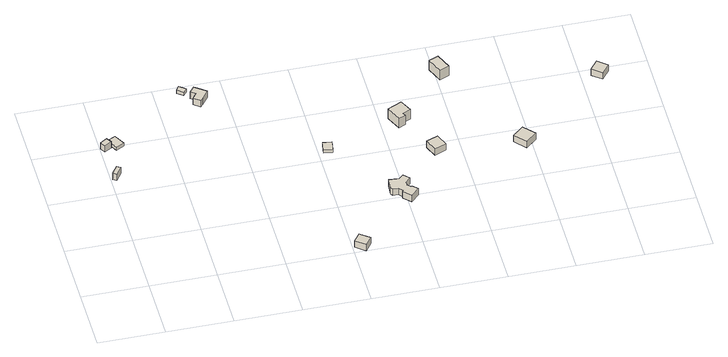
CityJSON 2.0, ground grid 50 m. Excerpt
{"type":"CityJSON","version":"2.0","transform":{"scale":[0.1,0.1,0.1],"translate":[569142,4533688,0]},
"CityObjects":{
"building1":{"type":"Building","geometry":[{"type":"MultiSurface","lod":"1","boundaries":[[[0,1,2,3]],[[0,3,4,5]],[[3,2,6,4]],[[2,1,7,6]],[[1,0,5,7]],[[5,4,6,7]]]}]},
"building2":{"type":"Building","geometry":[{"type":"MultiSurface","lod":"1","boundaries":[[[8,9,10,11]],[[8,11,12,13]],[[11,10,14,12]],[[10,9,15,14]],[[9,8,13,15]],[[13,12,14,15]]]}]},
"building3":{"type":"Building","geometry":[{"type":"MultiSurface","lod":"1","boundaries":[[[16,17,18,19]],[[16,19,20,21]],[[19,18,22,20]],[[18,17,23,22]],[[17,16,21,23]],[[21,20,22,23]]]}]},
"building4":{"type":"Building","geometry":[{"type":"MultiSurface","lod":"1","boundaries":[[[24,25,26,27,28,29]],[[24,29,30,31]],[[29,28,32,30]],[[28,27,33,32]],[[27,26,34,33]],[[26,25,35,34]],[[25,24,31,35]],[[31,30,32,33,34,35]]]}]},
"building5":{"type":"Building","geometry":[{"type":"MultiSurface","lod":"1","boundaries":[[[36,37,38,39,40,41,42,43,44]],[[36,44,45,46]],[[44,43,47,45]],[[43,42,48,47]],[[42,41,49,48]],[[41,40,50,49]],[[40,39,51,50]],[[39,38,52,51]],[[38,37,53,52]],[[37,36,46,53]],[[46,45,47,48,49,50,51,52,53]]]}]},
"building6":{"type":"Building","geometry":[{"type":"MultiSurface","lod":"1","boundaries":[[[54,55,56,57]],[[54,57,58,59]],[[57,56,60,58]],[[56,55,61,60]],[[55,54,59,61]],[[59,58,60,61]]]}]},
"building7":{"type":"Building","geometry":[{"type":"MultiSurface","lod":"1","boundaries":[[[62,63,64,65]],[[62,65,66,67]],[[65,64,68,66]],[[64,63,69,68]],[[63,62,67,69]],[[67,66,68,69]]]}]},
"building8":{"type":"Building","geometry":[{"type":"MultiSurface","lod":"1","boundaries":[[[70,71,72,73,74,75,76,77,78,79,80,81,82,83,84]],[[70,84,85,86]],[[84,83,87,85]],[[83,82,88,87]],[[82,81,89,88]],[[81,80,90,89]],[[80,79,91,90]],[[79,78,92,91]],[[78,77,93,92]],[[77,76,94,93]],[[76,75,95,94]],[[75,74,96,95]],[[74,73,97,96]],[[73,72,98,97]],[[72,71,99,98]],[[71,70,86,99]],[[86,85,87,88,89,90,91,92,93,94,95,96,97,98,99]]]}]},
"building9":{"type":"Building","geometry":[{"type":"MultiSurface","lod":"1","boundaries":[[[100,101,102,103,104,105]],[[100,105,106,107]],[[105,104,108,106]],[[104,103,109,108]],[[103,102,110,109]],[[102,101,111,110]],[[101,100,107,111]],[[107,106,108,109,110,111]]]}]},
"building10":{"type":"Building","geometry":[{"type":"MultiSurface","lod":"1","boundaries":[[[112,113,114,115]],[[112,115,116,117]],[[115,114,118,116]],[[114,113,119,118]],[[113,112,117,119]],[[117,116,118,119]]]}]},
"building11":{"type":"Building","geometry":[{"type":"MultiSurface","lod":"1","boundaries":[[[120,121,122,123]],[[120,123,124,125]],[[123,122,126,124]],[[122,121,127,126]],[[121,120,125,127]],[[125,124,126,127]]]}]},
"building12":{"type":"Building","geometry":[{"type":"MultiSurface","lod":"1","boundaries":[[[128,129,130,131]],[[128,131,132,133]],[[131,130,134,132]],[[130,129,135,134]],[[129,128,133,135]],[[133,132,134,135]]]}]},
"building13":{"type":"Building","geometry":[{"type":"MultiSurface","lod":"1","boundaries":[[[136,137,138,139]],[[136,139,140,141]],[[139,138,142,140]],[[138,137,143,142]],[[137,136,141,143]],[[141,140,142,143]]]}]}
},
"vertices":[
[57,1225,0],[83,1208,0],[40,1142,0],[13,1162,0],[13,1162,60],[57,1225,60],[40,1142,60],[83,1208,60],
[81,1488,0],[29,1456,0],[4,1495,0],[56,1527,0],[56,1527,60],[81,1488,60],[4,1495,60],[29,1456,60],
[111,1452,0],[67,1540,0],[127,1571,0],[173,1487,0],[173,1487,30],[111,1452,30],[127,1571,30],[67,1540,30],
[690,1980,0],[716,1960,0],[740,1942,0],[714,1908,0],[710,1911,0],[666,1945,0],[666,1945,30],[690,1980,30],[710,1911,30],[714,1908,30],[740,1942,30],[716,1960,30],
[871,1851,0],[816,1780,0],[802,1762,0],[752,1800,0],[765,1817,0],[784,1843,0],[749,1868,0],[785,1915,0],[809,1897,0],[809,1897,60],[871,1851,60],[785,1915,60],[749,1868,60],[784,1843,60],[765,1817,60],[752,1800,60],[802,1762,60],[816,1780,60],
[1635,68,0],[1585,3,0],[1512,60,0],[1561,124,0],[1561,124,60],[1635,68,60],[1512,60,60],[1585,3,60],
[1599,1074,0],[1534,1084,0],[1546,1162,0],[1611,1152,0],[1611,1152,30],[1599,1074,30],[1546,1162,30],[1534,1084,30],
[1908,531,0],[1892,548,0],[1899,636,0],[1978,630,0],[2010,662,0],[2053,619,0],[2014,579,0],[2014,552,0],[2040,527,0],[2046,532,0],[2085,494,0],[2023,432,0],[1965,489,0],[1975,499,0],[1946,528,0],[1946,528,60],[1908,531,60],[1975,499,60],[1965,489,60],[2023,432,60],[2085,494,60],[2046,532,60],[2040,527,60],[2014,552,60],[2014,579,60],[2053,619,60],[2010,662,60],[1978,630,60],[1899,636,60],[1892,548,60],
[2173,1385,0],[2218,1289,0],[2158,1262,0],[2169,1239,0],[2117,1216,0],[2063,1334,0],[2063,1334,90],[2173,1385,90],[2117,1216,90],[2169,1239,90],[2158,1262,90],[2218,1289,90],
[2387,910,0],[2296,874,0],[2258,970,0],[2348,1006,0],[2348,1006,60],[2387,910,60],[2258,970,60],[2296,874,60],
[2518,1645,0],[2468,1766,0],[2541,1795,0],[2591,1674,0],[2591,1674,90],[2518,1645,90],[2541,1795,90],[2468,1766,90],
[3033,871,0],[2949,799,0],[2871,884,0],[2955,957,0],[2955,957,60],[3033,871,60],[2871,884,60],[2949,799,60],
[3571,1441,0],[3631,1515,0],[3704,1454,0],[3645,1381,0],[3645,1381,60],[3571,1441,60],[3704,1454,60],[3631,1515,60]
]}
